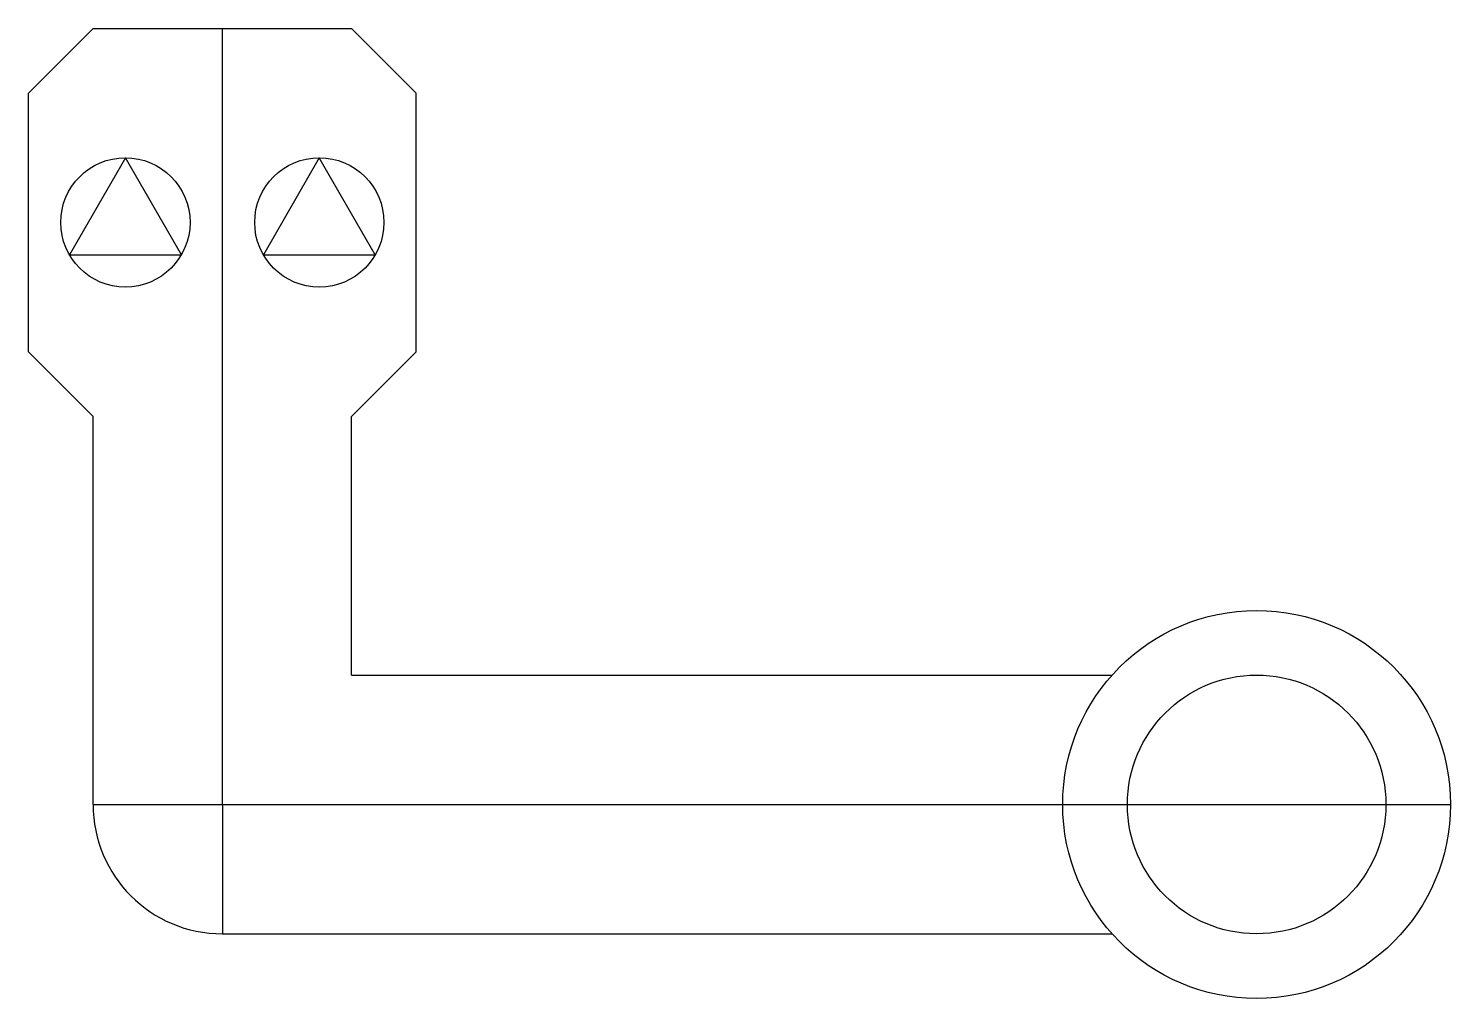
# Model space of a CAD drawing. Header units: millimetres. Extents: x 2420 to 2530, y 2245 to 2320.
import ezdxf

# ---------------------------------------------------------------- set-up
doc = ezdxf.new("R2010")
doc.units = ezdxf.units.MM

msp = doc.modelspace()

# ---------------------------------------------------------------- linework, layer by layer
for p, q in [((2424.88, 2319.93), (2419.88, 2314.93)), ((2424.88, 2319.93), (2424.88, 2319.93)), ((2424.88, 2319.93), (2434.88, 2319.93)), ((2434.88, 2319.93), (2444.88, 2319.93)), ((2434.88, 2289.93), (2434.88, 2319.93)), ((2444.88, 2319.93), (2444.88, 2319.93)), ((2444.88, 2319.93), (2449.88, 2314.93)), ((2419.88, 2294.93), (2419.88, 2314.93)), ((2449.88, 2294.93), (2449.88, 2314.93)), ((2419.88, 2294.93), (2424.88, 2289.93)), ((2444.88, 2289.93), (2449.88, 2294.93)), ((2424.88, 2259.93), (2424.88, 2289.93)), ((2424.88, 2289.93), (2424.88, 2289.93)), ((2434.88, 2259.93), (2434.88, 2289.93)), ((2444.88, 2269.93), (2444.88, 2289.93)), ((2444.88, 2289.93), (2444.88, 2289.93)), ((2444.88, 2269.93), (2503.7, 2269.93)), ((2424.88, 2259.93), (2499.88, 2259.93)), ((2434.88, 2259.93), (2434.88, 2259.93)), ((2434.88, 2259.93), (2434.88, 2249.93)), ((2499.88, 2259.93), (2529.88, 2259.93)), ((2434.88, 2249.93), (2503.7, 2249.93))]:
    msp.add_line(p, q)
for points in [[(2427.38, 2309.93), (2423.05, 2302.43), (2431.71, 2302.43)], [(2442.38, 2309.93), (2438.05, 2302.43), (2446.71, 2302.43)]]:
    msp.add_lwpolyline(points, close=True)
for centre, radius in [((2427.38, 2304.93), 5), ((2442.38, 2304.93), 5), ((2514.88, 2259.93), 15), ((2514.88, 2259.93), 10)]:
    msp.add_circle(centre, radius)
msp.add_arc((2434.88, 2259.93), 10, 180, 270)

doc.saveas('drawing.dxf')
